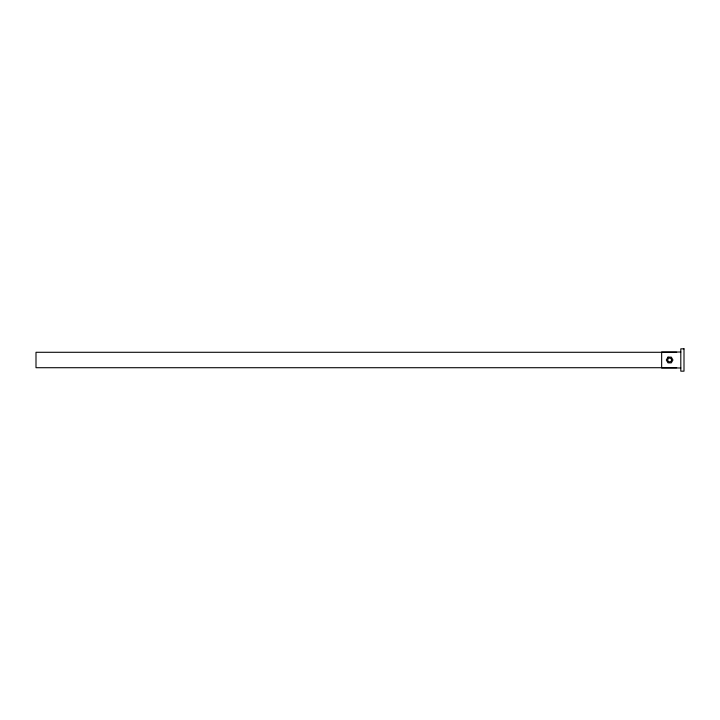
<?xml version="1.0" encoding="UTF-8"?>
<svg xmlns="http://www.w3.org/2000/svg" width="720" height="720" viewBox="0 0 720 720"><rect width="100%" height="100%" fill="white"/><g stroke="black" fill="none" stroke-linecap="round" stroke-linejoin="round"><path stroke-width="1.08" d="M680.805 352.017L661.653 352.017L661.653 367.983L680.805 367.983M676.656 352.287L36 352.287L36 367.713L676.656 367.713M667.98 357.129L666.315 360L667.98 362.871L671.292 362.871L672.948 360L671.292 357.129L667.98 357.129M684 348.831L680.805 348.831L680.805 371.169L684 371.169L684 348.831M668.673 361.656A1.917 1.917 0 0 0 671.553 360A1.917 1.917 0 0 0 668.673 358.344A1.917 1.917 0 0 0 668.673 361.656"/></g></svg>
